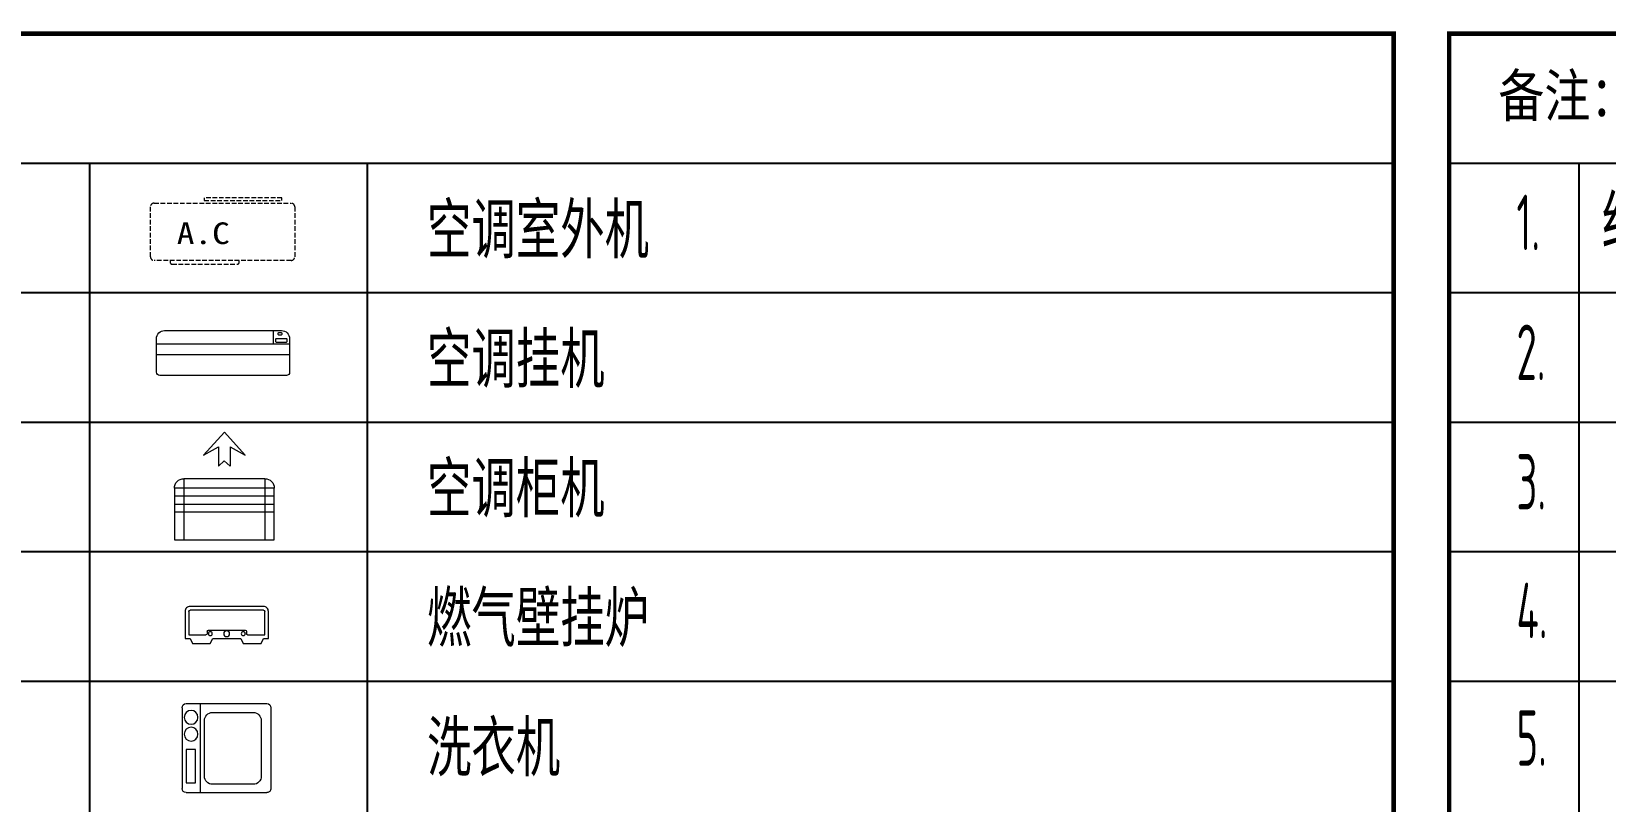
# Model space of a CAD drawing. Extents: x -518115 to 790560, y -210384 to 1628073.
# Drawn here: x 415238 to 423746, y -202687 to -198523 of the extents above; entities that cross this region are included whole.
import ezdxf

# ---------------------------------------------------------------- set-up
doc = ezdxf.new("R2010")
doc.units = 0
doc.header["$LTSCALE"] = 1000
doc.header["$MEASUREMENT"] = 0
doc.linetypes.add('DASH', pattern=[0.35, 0.25, -0.1])
doc.layers.add('C-Sheet-图框', color=101, linetype='Continuous')
doc.layers.add('PUB_TEXT', color=4, linetype='Continuous')
for name, color, linetype, lineweight in [('LVTRY', 1, 'Continuous', 13), ('平面-空调预留孔', 173, 'Continuous', 15), ('粉刷', 251, 'Continuous', 9)]:
    doc.layers.add(name, color=color, linetype=linetype, lineweight=lineweight)
doc.styles.add('宋体', font='', dxfattribs={"height": 50})
doc.styles.add('房间名称', font='TSSDENG', dxfattribs={"width": 0.8, "bigfont": 'HZTXT'})
doc.styles.add('黑体', font='')
doc.styles.get('宋体').set_extended_font_data('SimSun')
doc.styles.get('黑体').set_extended_font_data('SimHei')

# ---------------------------------------------------------------- blocks, each defined once
blk = doc.blocks.new('gsergvr')
at = {"layer": '平面-空调预留孔', "linetype": 'DASH', "ltscale": 0.1}
for p, q in [((34075.4, 17176.2), (34075.4, 17166.2)), ((34085.4, 17156.2), (34438.2, 17156.2)), ((34448.2, 17166.2), (34448.2, 17176.2))]:
    blk.add_line(p, q, dxfattribs=at)
blk.add_lwpolyline([(34728.6, 17176.2), (33988.6, 17176.2, -0.414214), (33968.6, 17196.2), (33968.6, 17466.2, -0.414214), (33988.6, 17486.2), (34728.6, 17486.2, -0.414214), (34748.6, 17466.2), (34748.6, 17196.2, -0.414214)], format="xyb", close=True, dxfattribs=at)
blk.add_lwpolyline([(34679.3, 17515.3), (34259.5, 17515.3), (34259.5, 17500.2), (34679.3, 17500.2)], close=True, dxfattribs=at)
for centre, start, end in [((34085.4, 17166.2), 180, 270), ((34438.2, 17166.2), 270, 0)]:
    blk.add_arc(centre, 10, start, end, dxfattribs=at)
at = {"layer": '平面-空调预留孔', "color": 251, "linetype": 'DASH', "ltscale": 0.1, "true_color": 0x636466, "style": '黑体', "width": 1.2}
blk.add_text('A.C', height=117.05, dxfattribs=at).set_placement((34110.9, 17264.8))
blk = doc.blocks.new('RECTANG')
for p, q in [((1, 1), (0, 1)), ((0, 1), (0, 0)), ((1, 0), (1, 1)), ((0, 0), (1, 0))]:
    blk.add_line(p, q)
blk = doc.blocks.new('洗衣机')
at = {"layer": 'LVTRY'}
for p, q in [((3790994, 243445), (3790994, 242899)), ((3791567, 243472), (3791021, 243472)), ((3791117, 243472), (3791117, 242872)), ((3791595, 242899), (3791595, 243445)), ((3791145, 242982), (3791145, 243358)), ((3791199, 243413), (3791475, 243413)), ((3791529, 243358), (3791529, 242982)), ((3791475, 242928), (3791199, 242928)), ((3791021, 242872), (3791567, 242872))]:
    blk.add_line(p, q, dxfattribs=at)
at = {"layer": 'LVTRY', "extrusion": (0, 0, -1)}
for centre, major_axis, start_param, end_param in [((3791021, 243445), (0, 27.6), -1.570796, 0), ((3791567, 243445), (0, 27.6), 0, 1.570796), ((3791055, 243380), (0, 46.9), 3.141593, 9.424778), ((3791199, 243358), (0, 54.7), 4.712389, 6.283185), ((3791475, 243358), (0, 54.7), 0, 1.570796), ((3791055, 243266), (0, 46.9), 3.141593, 9.424778), ((3791021, 242899), (0, 27.6), 3.141593, 4.712389), ((3791199, 242982), (0, 54.7), 3.141593, 4.712389), ((3791475, 242982), (0, 54.7), 1.570796, 3.141593), ((3791567, 242899), (0, 27.6), 1.570796, 3.141593)]:
    blk.add_ellipse(centre, major_axis=major_axis, ratio=0.986385, start_param=start_param, end_param=end_param, dxfattribs=at)
at = {"layer": 'LVTRY', "xscale": 63.25620569481588, "yscale": 224.5369532744355, "zscale": 64.12934308941763, "rotation": 180}
blk.add_blockref('RECTANG', (3791085, 243162), dxfattribs=at)
blk = doc.blocks.new('A$C001338C2')
for p, q in [((0, 249), (0, 22)), ((845, 304), (55, 304)), ((109, 215), (109, 304)), ((900, 22), (900, 249)), ((22, 0), (878, 0))]:
    blk.add_line(p, q)
at = {"lineweight": 5}
for p, q in [((900, 215), (0, 215)), ((900, 143), (0, 143))]:
    blk.add_line(p, q, dxfattribs=at)
for points in [[(89, 226), (22, 226, -0.414214), (17, 232), (17, 243, -0.414214), (22, 249), (89, 249, -0.414214), (95, 243), (95, 232, -0.414214)], [(73, 275), (57, 275, -0.414214), (51, 281), (51, 283, -0.414214), (57, 289), (73, 289, -0.414214), (79, 283), (79, 281, -0.414214)]]:
    blk.add_lwpolyline(points, format="xyb", close=True)
for centre, radius, start, end in [((55, 249), 55, 90, 180), ((845, 249), 55, 360, 90), ((22, 22), 22, 180, 270), ((878, 22), 22, 270, 360)]:
    blk.add_arc(centre, radius, start, end)
blk = doc.blocks.new('dasdasf1sa2f31as32f')
for p, q in [((-116, 585.6), (43.3, 640.5)), ((82.7, 476.6), (43.3, 640.5)), ((-269.8, 524.3), (-427.7, 236.5)), ((-269.8, 524.3), (113.7, 314)), ((-22.8, 585.5), (-116, 585.6)), ((-22.8, 585.5), (-73.4, 493.2)), ((32.4, 555.1), (-18.1, 462.9)), ((82.7, 476.6), (32.4, 555.1)), ((-473.5, 259.7), (-339.5, 504)), ((92.6, 168.8), (-380.9, 428.5)), ((114.7, 208.4), (-359.1, 468.2)), ((134.6, 245.5), (-338.8, 505.1)), ((-31.3, 504.4), (-73.4, 493.2)), ((-18.1, 462.9), (-31.3, 504.4)), ((72.3, 131.9), (-401.1, 391.6)), ((0, 0), (-473.5, 259.7)), ((113.7, 314), (-44.2, 26.2)), ((134, 244.4), (0, 0))]:
    blk.add_line(p, q)
for centre, start, end in [((-294.5, 479.4), 61.25933, 151.25933), ((89, 269), 331.25933, 61.25933)]:
    blk.add_arc(centre, 51.3, start, end)
blk = doc.blocks.new('FRSDFDGDGDRGDR')
at = {"layer": '平面-空调预留孔'}
for p, q in [((699612.3, 775044), (699612.3, 775441.2)), ((699618.9, 775447.8), (699746.3, 775447.8)), ((699746.3, 775447.8), (699746.3, 775355.4)), ((699719.9, 775342.2), (699719.9, 775143)), ((699726.5, 775348.8), (699739.7, 775348.8)), ((699726.5, 775136.4), (699739.7, 775136.4)), ((699746.3, 775129.8), (699746.3, 775037.4)), ((699746.3, 775037.4), (699618.9, 775037.4))]:
    blk.add_line(p, q, dxfattribs=at)
blk.add_lwpolyline([(699766.1, 775166.7), (699792.5, 775153.5), (699792.5, 775057.2), (699766.1, 775044), (699766.1, 775017.6), (699618.9, 775017.6, -0.414214), (699592.5, 775044), (699592.5, 775441.2, -0.414214), (699618.9, 775467.6), (699766.1, 775467.6), (699766.1, 775441.2), (699792.5, 775428), (699792.5, 775331.6), (699766.1, 775318.4)], format="xyb", close=True, dxfattribs=at)
for centre, radius in [((699739.7, 775331.6), 10.6), ((699739.7, 775243.2), 15.8), ((699739.7, 775153.5), 10.6)]:
    blk.add_circle(centre, radius, dxfattribs=at)
for centre, start, end in [((699618.9, 775441.2), 90, 180), ((699726.5, 775342.2), 90, 180), ((699739.7, 775355.4), 270, 360), ((699726.5, 775143), 180, 270), ((699739.7, 775129.8), 0, 90), ((699618.9, 775044), 180, 270)]:
    blk.add_arc(centre, 6.6, start, end, dxfattribs=at)
blk = doc.blocks.new('A$C78D13F63')
at = {"layer": 'C-Sheet-图框', "color": 0}
for p, q in [((300, 6600), (13786.8, 6600)), ((6738.6, 6600), (6738.6, 300)), ((8238.6, 6600), (8238.6, 300)), ((14086.8, 6600), (31203.8, 6600)), ((14786.8, 6600), (14786.8, 300)), ((300, 5900), (13786.8, 5900)), ((14086.8, 5900), (31203.8, 5900)), ((300, 5200), (13786.8, 5200)), ((6738.6, 5200), (13786.8, 5200)), ((14086.8, 5200), (31203.8, 5200)), ((300, 4500), (13786.8, 4500)), ((14086.8, 4500), (31203.8, 4500)), ((300, 3800), (13786.8, 3800)), ((14086.8, 3800), (31203.8, 3800))]:
    blk.add_line(p, q, dxfattribs=at)
at = {"layer": 'C-Sheet-图框', "color": 0, "const_width": 24}
blk.add_lwpolyline([(300, 300), (300, 7300), (13786.8, 7300), (13786.8, 300), (300, 300)], dxfattribs=at)
blk.add_lwpolyline([(14086.8, 300), (14086.8, 7300), (31203.8, 7300), (31203.8, 300)], close=True, dxfattribs=at)
at = {"xscale": -1, "rotation": 90}
blk.add_blockref('FRSDFDGDGDRGDR', (782722.4, 703795.5), dxfattribs=at)
at = {"layer": '平面-空调预留孔'}
blk.add_blockref('gsergvr', (-26901.5, -11102.3), dxfattribs=at)
at = {"layer": '平面-空调预留孔', "xscale": -0.8000000000465646, "yscale": 0.8000000000465646, "zscale": 0.8000000000465646, "rotation": 359.9999997665698}
blk.add_blockref('A$C001338C2', (7819.4, 5451.8), dxfattribs=at)
at = {"layer": '平面-空调预留孔', "xscale": -1, "rotation": 331.259331260931}
blk.add_blockref('dasdasf1sa2f31as32f', (7196.5, 4563.8), dxfattribs=at)
at = {"layer": '粉刷', "xscale": 0.8, "yscale": 0.8, "zscale": 0.8}
blk.add_blockref('洗衣机', (-3025556.9, -191100.4), dxfattribs=at)
at = {"layer": 'PUB_TEXT', "color": 2, "style": '宋体', "width": 0.8}
blk.add_text('备注：', height=227.85, dxfattribs=at).set_placement((14352.5, 6851.4))
at = {"layer": 'PUB_TEXT', "style": '房间名称'}
for s, width, p in [('空调室外机', 0.8, (8562.1, 6084.7)), ('1.', 0.56, (14450.8, 6129.5)), ('结构柱、剪力墙、构造柱布置以结构施工图为准。未注明外墙墙厚为200，未注明内墙墙厚200轴线居中或齐柱边；', 0.8, (14912.8, 6129.5)), ('空调挂机', 0.8, (8562.1, 5384.7)), ('2.', 0.56, (14450.8, 5427.2)), ('3.', 0.56, (14450.8, 4727.2)), ('空调柜机', 0.8, (8562.1, 4684.7)), ('燃气壁挂炉', 0.8, (8562.1, 3984.7)), ('4.', 0.56, (14450.8, 4031.9)), ('洗衣机', 0.8, (8562.1, 3284.7)), ('5.', 0.56, (14450.8, 3341.8))]:
    blk.add_text(s, height=300, dxfattribs=dict(at, width=width)).set_placement(p)

msp = doc.modelspace()

# ---------------------------------------------------------------- block references
msp.add_blockref('A$C78D13F63', (408814.1, -205835))

doc.saveas('drawing.dxf')
